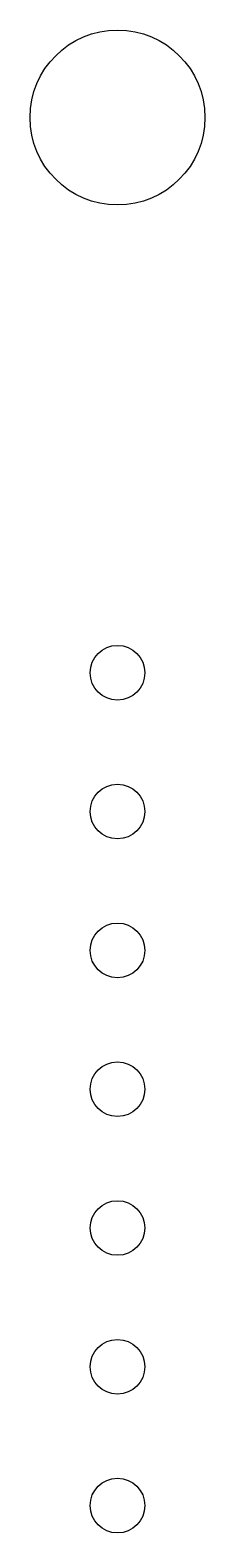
# Model space of a CAD drawing. Extents: x 127.8 to 175.4, y -127 to -66.7.
# Drawn here: x 127.78 to 130.98, y -94.19 to -66.69 of the extents above; entities that cross this region are included whole.
import ezdxf

# ---------------------------------------------------------------- set-up
doc = ezdxf.new("R2010")
doc.units = 0
doc.layers.add('BLACK', color=7, linetype='CONTINUOUS')

msp = doc.modelspace()

# ---------------------------------------------------------------- linework, layer by layer
at = {"layer": 'BLACK'}
for centre, radius in [((129.379, -68.291), 1.6), ((129.379, -78.451), 0.5), ((129.379, -80.991), 0.5), ((129.379, -83.531), 0.5), ((129.379, -86.071), 0.5), ((129.379, -88.611), 0.5), ((129.379, -91.151), 0.5), ((129.379, -93.691), 0.5)]:
    msp.add_circle(centre, radius, dxfattribs=at)

doc.saveas('drawing.dxf')
